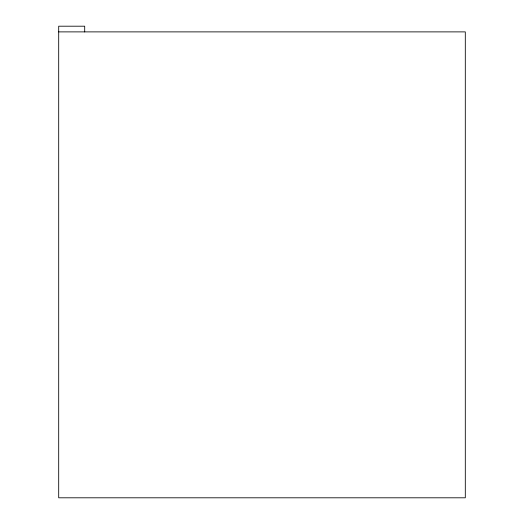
<?xml version="1.0" encoding="UTF-8"?>
<svg xmlns="http://www.w3.org/2000/svg" width="524" height="524" viewBox="0 0 524 524"><rect width="100%" height="100%" fill="white"/><g stroke="black" fill="none" stroke-linecap="round" stroke-linejoin="round"><path stroke-width="0.79" d="M58.695 31.885L465.305 31.885L465.305 497.8L58.695 497.8L58.695 26.2L84.698 26.2L84.698 31.931"/></g></svg>
